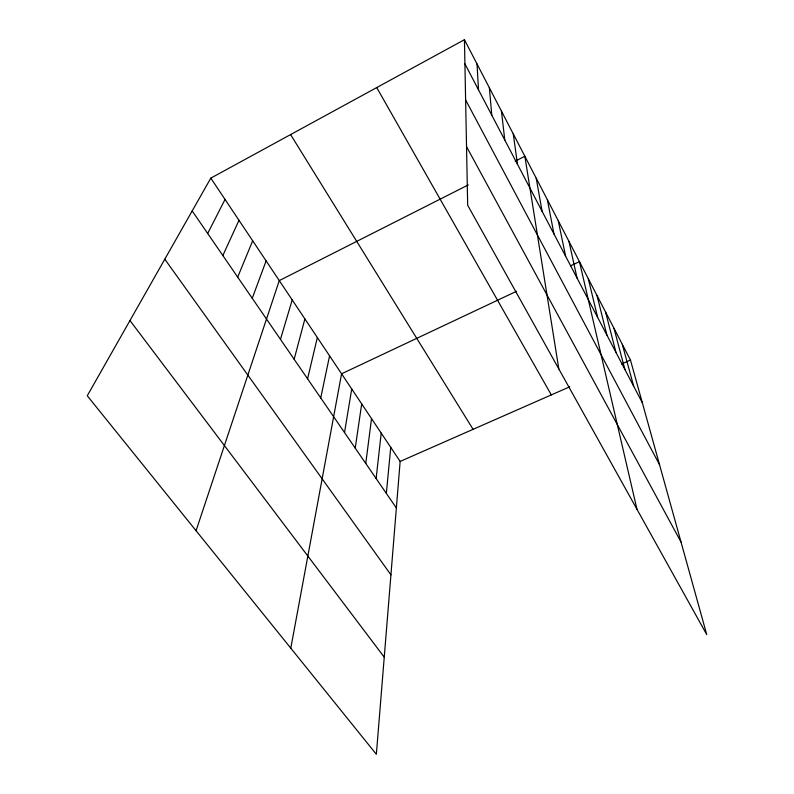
<?xml version="1.0" encoding="UTF-8"?>
<svg xmlns="http://www.w3.org/2000/svg" width="794" height="794" viewBox="0 0 794 794"><rect width="100%" height="100%" fill="white"/><g stroke="black" fill="none" stroke-linecap="round" stroke-linejoin="round"><path stroke-width="1.19" d="M210.807 178.134L400.146 461.423L376.356 754.3L87.261 395.779L210.807 178.134L464.44 39.7L630.466 360.069L706.739 634.605L467.676 205.249L464.44 39.7M386.331 493.372L390.747 447.359M376.128 478.534L381.209 433.087M365.766 463.448L371.532 418.607M355.226 448.124L361.697 403.898M344.527 432.551L351.722 388.961M290.793 648.182L341.579 373.795L516.576 291.279M320.736 397.943L329.579 355.841M307.576 378.798L317.352 337.539M294.157 359.275L304.896 318.91M280.461 339.356L292.212 299.933M196.068 530.72L279.289 280.59L468.321 184.893M252.244 298.296L266.109 260.879M237.694 277.136L252.681 240.79M222.846 255.529L238.994 220.305M207.681 233.466L225.039 199.423M515.157 161.182L524.854 156.279L558.817 368.942M570.688 265.762L579.451 261.633L637.006 509.371M400.146 461.423L569.715 386.807M621.533 363.999L630.466 360.069M129.968 320.538L384.246 657.184M164.795 259.191L390.936 574.856M192.188 210.926L396.365 507.971M290.594 134.583L473.075 429.326M376.733 87.568L551.314 394.896M466.535 146.622L681.004 541.994M465.621 99.925L659.536 464.718M464.917 63.867L642.326 402.766M622.298 344.318L633.691 386.271M614 328.309L624.908 369.508M605.574 312.042L615.975 352.437M597.009 295.517L606.894 335.078M588.304 278.714L597.644 317.421M568.951 241.376L577.059 278.099M558.251 220.732L565.646 256.303M547.344 199.671L553.994 234.041M536.208 178.193L542.094 211.303M513.261 133.918L517.499 164.318M501.441 111.091L504.795 140.052M489.362 87.787L491.794 115.229M477.035 63.996L478.504 89.841"/></g></svg>
